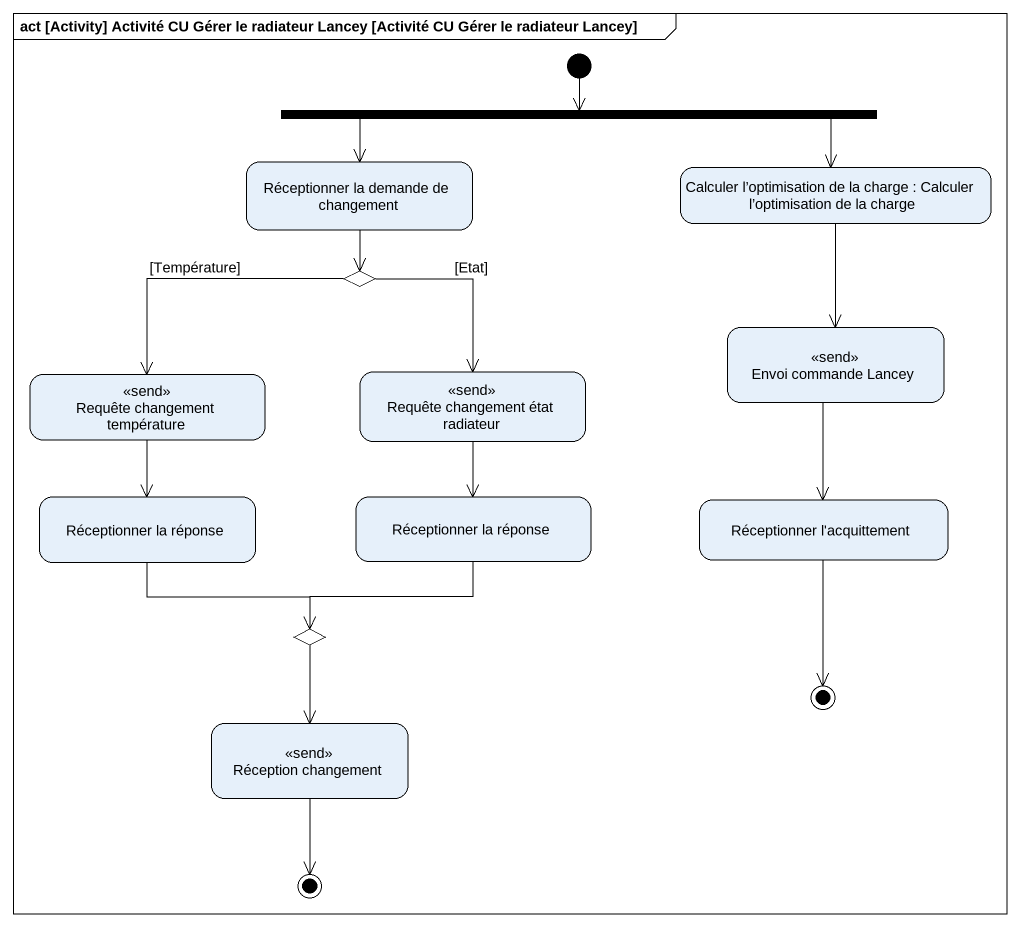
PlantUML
@startuml
mainframe act [Activity] Activité CU Gérer le radiateur Lancey [Activité CU Gérer le radiateur Lancey]
hide empty description
state fork1 <<fork>>
state "Réceptionner la demande de changement" as Réceptionner_la_demande_de
state "Calculer l’optimisation de la charge : Calculer l’optimisation de la charge" as Calculer_l_optimisation_de
state choice1 <<choice>>
state "Envoi commande Lancey" as Envoi_commande_Lancey <<send>>
state "Requête changement température" as Requête_changement <<send>>
state "Requête changement état radiateur" as Requête_changement_état <<send>>
state "Réceptionner la réponse" as Réceptionner_la_réponse
state "Réceptionner la réponse" as Réceptionner_la_réponse_2
state "Réceptionner l'acquittement" as Réceptionner_l_acquittement
state choice2 <<choice>>
state "Réception changement" as Réception_changement <<send>>
state final1 <<end>>
state final2 <<end>>
[*] --> fork1
fork1 -left-> Réceptionner_la_demande_de
fork1 -right-> Calculer_l_optimisation_de
Réceptionner_la_demande_de --> choice1
Calculer_l_optimisation_de --> Envoi_commande_Lancey
choice1 --> Requête_changement : [Température]
choice1 --> Requête_changement_état : [Etat]
Envoi_commande_Lancey --> Réceptionner_l_acquittement
Requête_changement --> Réceptionner_la_réponse
Requête_changement_état --> Réceptionner_la_réponse_2
Réceptionner_la_réponse --> choice2
Réceptionner_la_réponse_2 --> choice2
Réceptionner_l_acquittement --> final1
choice2 --> Réception_changement
Réception_changement --> final2
@enduml
